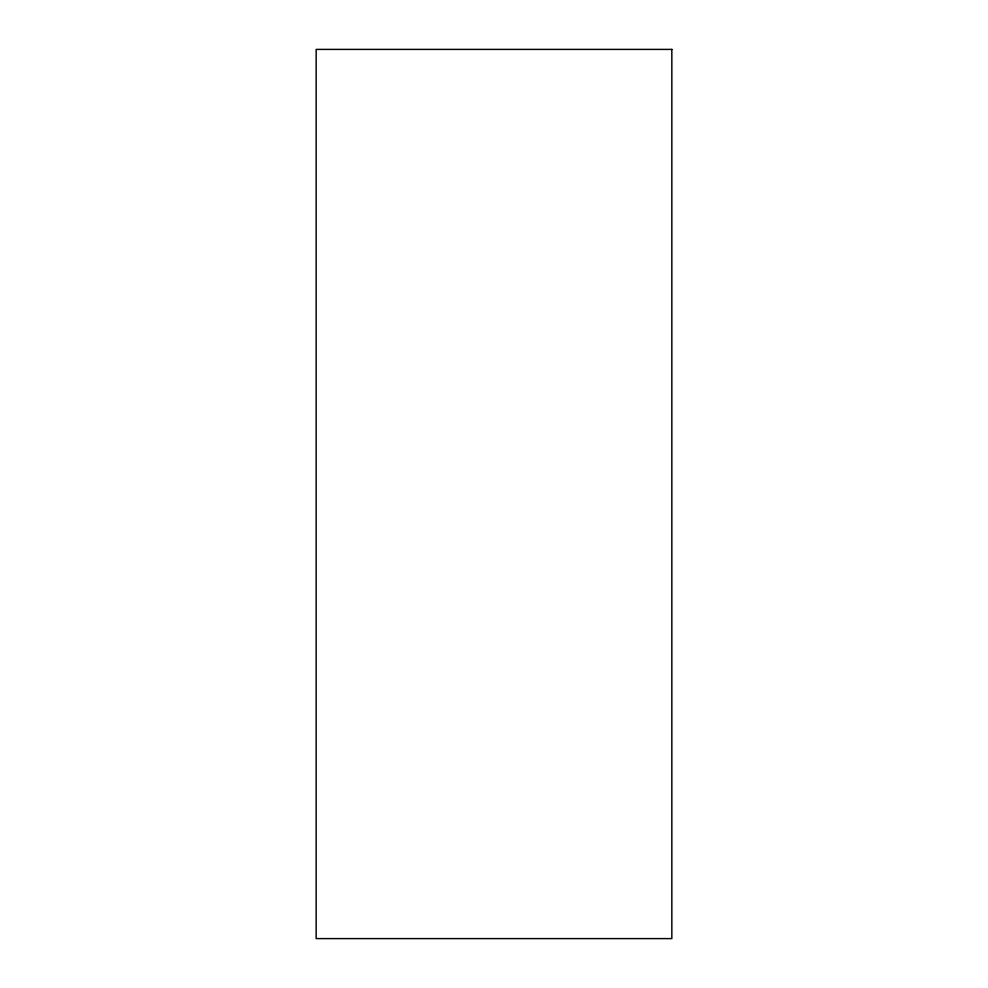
<?xml version="1.0" encoding="UTF-8"?>
<svg xmlns="http://www.w3.org/2000/svg" width="988" height="988" viewBox="0 0 988 988"><rect width="100%" height="100%" fill="white"/><g stroke="black" fill="none" stroke-linecap="round" stroke-linejoin="round"><path stroke-width="1.48" d="M671.84 49.4L316.16 49.4L316.16 938.6L671.84 938.6L671.84 49.4"/></g></svg>
